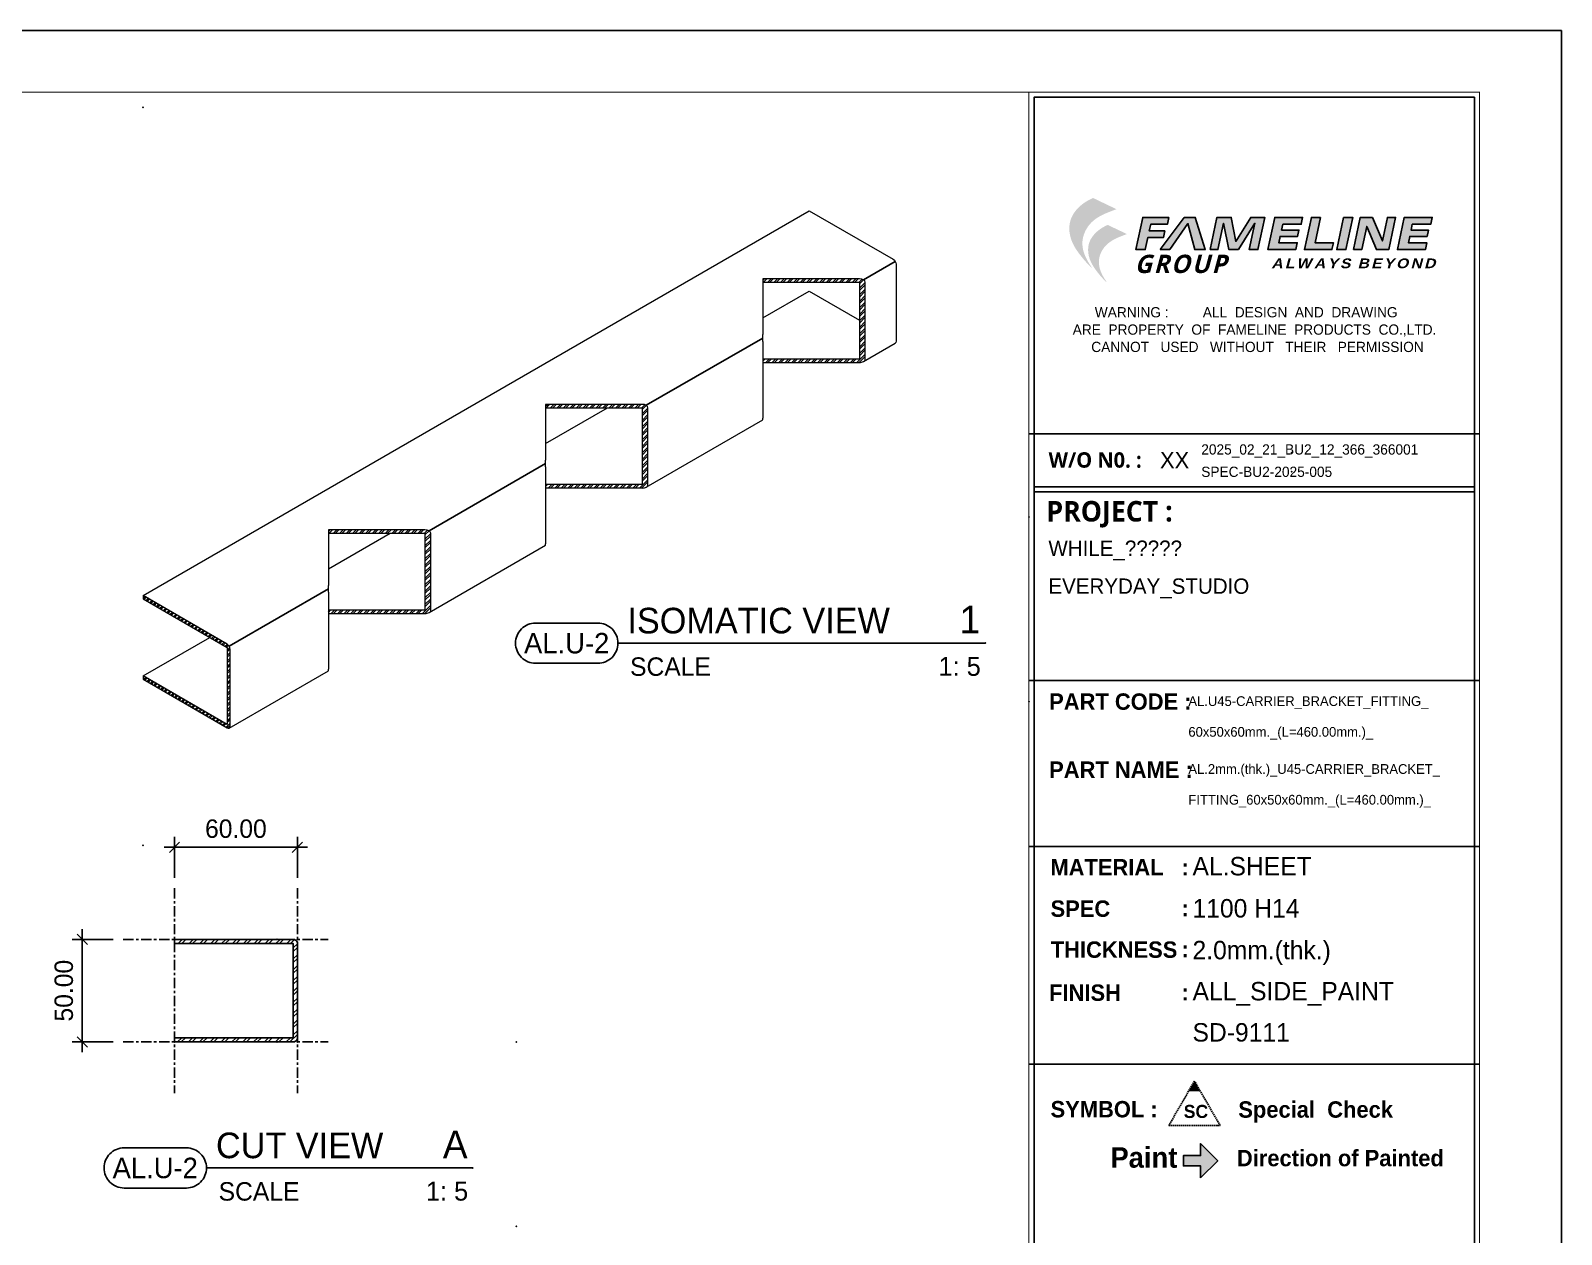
# Model space of a CAD drawing. Header units: millimetres. Extents: x -244126 to 368105, y -173968 to 259060.
# Drawn here: x 15200 to 15947, y 56859 to 57447 of the extents above; entities that cross this region are included whole.
import ezdxf
from ezdxf.enums import TextEntityAlignment as Align

# ---------------------------------------------------------------- set-up
doc = ezdxf.new("R2010")
doc.units = ezdxf.units.MM
doc.header["$MEASUREMENT"] = 0
for name, pattern in [('005_GG_TA_LINE', [13.75, 5, -1.25, 1.25, -1.25, 5]), ('ACAD_ISO04W100', [30, 24, -3, 0, -3]), ('BORDER2', [22.225, 6.35, -3.175, 6.35, -3.175, 0, -3.175]), ('CENTER', [2, 1.25, -0.25, 0.25, -0.25]), ('HIDDEN', [9.525, 6.35, -3.175]), ('TA_GL_000.00010', [0.000275, 0.0001, -2.5e-05, 2.5e-05, -2.5e-05, 0.0001]), ('TA_GL_005.00', [13.75, 5, -1.25, 1.25, -1.25, 5])]:
    doc.linetypes.add(name, pattern=pattern)
for name, color, linetype in [('000 - D I M 0.25', 6, 'Continuous'), ('000 - GRID', 8, 'CENTER'), ('000 - H A T C H', 8, 'Continuous'), ('000 - L I N E 0.1', 1, 'Continuous'), ('000 - SYMBOL CON', 1, 'Continuous'), ('000 - T E X T', 4, 'Continuous'), ('000 - TITLEBLOCK', 4, 'Continuous'), ('A04_TUBE SERIES', 7, 'Continuous'), ('A11_ALU.SOLID SHEET', 7, 'Continuous'), ('FL-Support ii', 5, 'Continuous'), ('T E X T', 4, 'Continuous')]:
    doc.layers.add(name, color=color, linetype=linetype)
doc.styles.add('BROWALLIA', font='BrowalliaUPC.ttf')
doc.styles.add('Cetury Gothic', font='GOTHIC.TTF')
doc.styles.add('CORDIA', font='cordia.shx')
doc.styles.add('MtXpl_BrowalliaUPC', font='BrowalliaUPC.ttf')
doc.styles.add('MtXpl_Century_Gothic', font='GOTHICB.TTF')
doc.styles.add('MtXpl_Malgun_Gothic', font='malgunbd.ttf')
doc.styles.add('TA', font='Cordia New.ttf', dxfattribs={"height": 4.5})
doc.dimstyles.new('DIM E-E', dxfattribs={"dimscale": 2, "dimtxt": 0.18, "dimasz": 0.1, "dimexe": 0.1, "dimexo": 0.1, "dimgap": 0.09, "dimtad": 1, "dimtoh": 1, "dimzin": 0, "dimdsep": 46, "dimtxsty": 'CORDIA', "dimblk": 'OBLIQUE', "dimcen": 0.1, "dimdle": 0.1, "dimclrd": 40, "dimclre": 140, "dimclrt": 3, "dimadec": 0, "dimazin": 0, "dimtfac": 1, "dimtix": 1, "dimtmove": 2, "dimatfit": 3, "dimfxl": 1, "dimtolj": 1, "dimtzin": 0, "dimarcsym": 0})

# ---------------------------------------------------------------- blocks, each defined once
blk = doc.blocks.new('A$Cfd196da9')
at = {"color": 0, "linetype": 'ByBlock', "const_width": 0.1}
blk.add_lwpolyline([(-143.5, -98), (96.5, -98), (96.5, 99), (-143.5, 99)], close=True, dxfattribs=at)
blk = doc.blocks.new('NEW LOGO FAMELINE')
h = blk.add_hatch(color=3)
h.dxf.hatch_style = 1
h.set_gradient(color1=(51, 51, 51), color2=(132, 132, 132), tint=1, name='INVHEMISPHERICAL')
edge = h.paths.add_edge_path()
edge.add_spline(control_points=[(167, -151.3), (166.2, -150.2), (164.6, -148), (161.9, -143.2), (159.3, -137.4), (158.4, -130.6), (159.4, -124.4), (161.9, -118.6), (166.8, -112.3), (175.3, -106.8), (182.7, -104.2), (186.7, -102.7)], knot_values=[0, 0, 0, 0, 3.999368, 8.221458, 16.423435, 22.935826, 28.683381, 35.030362, 41.70231, 52.106571, 65.045306, 65.045306, 65.045306, 65.045306], degree=3, periodic=0)
edge.add_line((186.7, -102.7), (167.5, -93.5))
edge.add_spline(control_points=[(167.5, -93.5), (165.3, -94.5), (160.7, -96.8), (154.8, -101.7), (150.3, -107.6), (148, -114.3), (147.8, -121.1), (149.6, -128.8), (153.3, -135.6), (157.9, -141.6), (162.1, -146.7), (165.3, -149.7), (167, -151.3)], knot_values=[0, 0, 0, 0, 7.114643, 15.455222, 22.761373, 29.246418, 36.248595, 42.954952, 52.716962, 59.173886, 65.493194, 72.469008, 72.469008, 72.469008, 72.469008], degree=3, periodic=0)
edge = h.paths.add_edge_path(flags=16)
edge.add_spline(control_points=[(174.4, -106.3), (174.1, -106.2), (172.5, -105.6), (168.6, -105.4), (162.7, -105.8), (156.2, -106.9), (152.6, -109.1), (151, -110.1)], knot_values=[0, 0, 0, 0, 1.056476, 5.025479, 11.599149, 18.811417, 24.352285, 24.352285, 24.352285, 24.352285], degree=3, periodic=0)
edge.add_spline(control_points=[(151, -110.1), (151.1, -109.8), (151.2, -109.5), (151.8, -108.3), (152.4, -107.3), (153.9, -105.1), (154.9, -104), (157.1, -101.7), (158.4, -100.5), (160.4, -99), (161.1, -98.5), (162.6, -97.6), (163.3, -97.1), (164.9, -96.2), (165.8, -95.8), (167, -95.2), (167.2, -95.1), (167.5, -95)], knot_values=[0.636744, 0.636744, 0.636744, 0.636744, 1.528083, 1.528083, 5.150301, 5.150301, 9.845601, 9.845601, 15.15015, 15.15015, 17.802424, 17.802424, 20.454698, 20.454698, 23.491903, 23.491903, 24.373762, 24.373762, 24.373762, 24.373762], degree=3, periodic=0)
edge.add_line((167.5, -95), (183.3, -102.6))
edge.add_spline(control_points=[(183.3, -102.6), (182.4, -102.9), (181.5, -103.2), (178.6, -104.4), (176.5, -105.2), (174.4, -106.3)], knot_values=[3.151221, 3.151221, 3.151221, 3.151221, 5.963358, 5.963358, 12.618488, 12.618488, 12.618488, 12.618488], degree=3, periodic=0)
h = blk.add_hatch(color=253)
h.dxf.hatch_style = 1
edge = h.paths.add_edge_path()
edge.add_spline(control_points=[(167.5, -95), (167.2, -95.1), (167, -95.2), (165.8, -95.8), (164.9, -96.2), (163.3, -97.1), (162.6, -97.6), (161.1, -98.5), (160.4, -99), (158.4, -100.5), (157.1, -101.7), (154.9, -104), (153.9, -105.1), (152.4, -107.3), (151.8, -108.3), (151.2, -109.5), (151.1, -109.8), (151, -110.1)], knot_values=[0.636744, 0.636744, 0.636744, 0.636744, 1.518603, 1.518603, 4.555808, 4.555808, 7.208082, 7.208082, 9.860357, 9.860357, 15.164905, 15.164905, 19.860205, 19.860205, 23.482423, 23.482423, 24.373762, 24.373762, 24.373762, 24.373762], degree=3, periodic=0)
edge.add_spline(control_points=[(151, -110.1), (152.6, -109.1), (156.2, -106.9), (162.7, -105.8), (168.6, -105.4), (172.5, -105.6), (174.1, -106.2), (174.4, -106.3)], knot_values=[0, 0, 0, 0, 5.540868, 12.753135, 19.326806, 23.295809, 24.352285, 24.352285, 24.352285, 24.352285], degree=3, periodic=0)
edge.add_spline(control_points=[(174.4, -106.3), (176.5, -105.2), (178.6, -104.4), (181.5, -103.2), (182.4, -102.9), (183.3, -102.6)], knot_values=[3.151221, 3.151221, 3.151221, 3.151221, 9.806351, 9.806351, 12.618488, 12.618488, 12.618488, 12.618488], degree=3, periodic=0)
edge.add_line((183.3, -102.6), (167.5, -95))
edge = h.paths.add_edge_path()
edge.add_spline(control_points=[(179.5, -116.8), (179.3, -116.9), (179.1, -117), (178.1, -117.4), (177.4, -117.8), (176, -118.5), (175.4, -118.9), (174.3, -119.6), (173.7, -120), (172, -121.3), (171, -122.3), (169.1, -124.2), (168.3, -125.1), (167.1, -126.9), (166.6, -127.7), (166.1, -128.8), (166, -129), (165.9, -129.2)], knot_values=[0.636744, 0.636744, 0.636744, 0.636744, 1.518603, 1.518603, 4.555808, 4.555808, 7.208082, 7.208082, 9.860357, 9.860357, 15.164905, 15.164905, 19.860205, 19.860205, 23.482423, 23.482423, 24.373762, 24.373762, 24.373762, 24.373762], degree=3, periodic=0)
edge.add_spline(control_points=[(165.9, -129.2), (166.3, -129), (166.6, -128.7), (167, -128.5)], knot_values=[0, 0, 0, 0, 1.522018, 1.522018, 1.522018, 1.522018], degree=3, periodic=0)
edge.add_spline(control_points=[(167, -128.5), (167.7, -128.1), (168.5, -127.7), (169.2, -127.3)], knot_values=[1.522018, 1.522018, 1.522018, 1.522018, 4.566053, 4.566053, 4.566053, 4.566053], degree=3, periodic=0)
edge.add_spline(control_points=[(169.2, -127.3), (169.5, -127.2), (170.2, -126.9), (171, -126.6), (171.6, -126.5)], knot_values=[4.566053, 4.566053, 4.566053, 4.566053, 5.540868, 7.610089, 7.610089, 7.610089, 7.610089], degree=3, periodic=0)
edge.add_spline(control_points=[(171.6, -126.5), (172.4, -126.3), (173.2, -126.1), (174, -126)], knot_values=[7.610089, 7.610089, 7.610089, 7.610089, 10.654125, 10.654125, 10.654125, 10.654125], degree=3, periodic=0)
edge.add_spline(control_points=[(174, -126), (174.6, -125.9), (175.8, -125.7), (177.1, -125.6), (177.8, -125.5)], knot_values=[10.654125, 10.654125, 10.654125, 10.654125, 12.753135, 15.220178, 15.220178, 15.220178, 15.220178], degree=3, periodic=0)
edge.add_spline(control_points=[(177.8, -125.5), (178.9, -125.5), (180.1, -125.4), (181.4, -125.4), (181.5, -125.4)], knot_values=[15.220178, 15.220178, 15.220178, 15.220178, 19.326806, 19.786231, 19.786231, 19.786231, 19.786231], degree=3, periodic=0)
edge.add_spline(control_points=[(181.5, -125.4), (182.1, -125.5), (182.8, -125.5), (183.4, -125.6)], knot_values=[19.786231, 19.786231, 19.786231, 19.786231, 22.069258, 22.069258, 22.069258, 22.069258], degree=3, periodic=0)
edge.add_spline(control_points=[(183.4, -125.6), (183.7, -125.6), (184.1, -125.7), (184.5, -125.8), (184.6, -125.9)], knot_values=[22.069258, 22.069258, 22.069258, 22.069258, 23.295809, 23.591276, 23.591276, 23.591276, 23.591276], degree=3, periodic=0)
edge.add_spline(control_points=[(184.6, -125.9), (184.8, -125.9), (185, -126), (185.2, -126.1)], knot_values=[23.591276, 23.591276, 23.591276, 23.591276, 24.352285, 24.352285, 24.352285, 24.352285], degree=3, periodic=0)
edge.add_spline(control_points=[(185.2, -126.1), (186.9, -125.2), (188.6, -124.5), (191, -123.5), (191.8, -123.3), (192.5, -123)], knot_values=[3.151221, 3.151221, 3.151221, 3.151221, 9.806351, 9.806351, 12.618488, 12.618488, 12.618488, 12.618488], degree=3, periodic=0)
edge.add_line((192.5, -123), (179.5, -116.8))
h = blk.add_hatch(color=3)
h.dxf.hatch_style = 1
h.set_gradient(color1=(51, 51, 51), color2=(132, 132, 132), tint=1, name='INVHEMISPHERICAL')
edge = h.paths.add_edge_path()
edge.add_spline(control_points=[(179.1, -163.1), (178.5, -162.2), (177.2, -160.4), (174.9, -156.5), (172.8, -151.7), (172, -146), (172.8, -140.9), (174.9, -136.2), (178.9, -131), (185.9, -126.5), (192, -124.3), (195.3, -123.1)], knot_values=[0, 0, 0, 0, 3.28902, 6.761203, 13.506384, 18.862075, 23.588778, 28.808439, 34.295348, 42.851654, 53.492273, 53.492273, 53.492273, 53.492273], degree=3, periodic=0)
edge.add_line((195.3, -123.1), (179.5, -115.6))
edge.add_spline(control_points=[(179.5, -115.6), (177.7, -116.4), (173.9, -118.3), (169.1, -122.3), (165.3, -127.2), (163.4, -132.7), (163.3, -138.3), (164.8, -144.6), (167.9, -150.2), (171.6, -155.1), (175.1, -159.3), (177.7, -161.8), (179.1, -163.1)], knot_values=[0, 0, 0, 0, 5.850974, 12.71014, 18.718608, 24.051811, 29.810295, 35.325501, 43.35363, 48.663707, 53.86061, 59.597414, 59.597414, 59.597414, 59.597414], degree=3, periodic=0)
edge = h.paths.add_edge_path(flags=16)
edge.add_spline(control_points=[(171.6, -126.5), (171, -126.6), (170.2, -126.9), (169.5, -127.2), (169.2, -127.3)], knot_values=[4.566053, 4.566053, 4.566053, 4.566053, 6.635274, 7.610089, 7.610089, 7.610089, 7.610089], degree=3, periodic=0)
edge.add_spline(control_points=[(169.2, -127.3), (168.5, -127.7), (167.7, -128.1), (167, -128.5)], knot_values=[1.522018, 1.522018, 1.522018, 1.522018, 4.566053, 4.566053, 4.566053, 4.566053], degree=3, periodic=0)
edge.add_spline(control_points=[(167, -128.5), (166.6, -128.7), (166.3, -129), (165.9, -129.2)], knot_values=[0, 0, 0, 0, 1.522018, 1.522018, 1.522018, 1.522018], degree=3, periodic=0)
edge.add_spline(control_points=[(165.9, -129.2), (166, -129), (166.1, -128.8), (166.6, -127.7), (167.1, -126.9), (168.3, -125.1), (169.1, -124.2), (171, -122.3), (172, -121.3), (173.7, -120), (174.3, -119.6), (175.4, -118.9), (176, -118.5), (177.4, -117.8), (178.1, -117.4), (179.1, -117), (179.3, -116.9), (179.5, -116.8)], knot_values=[0.636744, 0.636744, 0.636744, 0.636744, 1.528083, 1.528083, 5.150301, 5.150301, 9.845601, 9.845601, 15.15015, 15.15015, 17.802424, 17.802424, 20.454698, 20.454698, 23.491903, 23.491903, 24.373762, 24.373762, 24.373762, 24.373762], degree=3, periodic=0)
edge.add_line((179.5, -116.8), (192.5, -123))
edge.add_spline(control_points=[(192.5, -123), (191.8, -123.3), (191, -123.5), (188.6, -124.5), (186.9, -125.2), (185.2, -126.1)], knot_values=[3.151221, 3.151221, 3.151221, 3.151221, 5.963358, 5.963358, 12.618488, 12.618488, 12.618488, 12.618488], degree=3, periodic=0)
edge.add_spline(control_points=[(185.2, -126.1), (185, -126), (184.8, -125.9), (184.6, -125.9)], knot_values=[23.591276, 23.591276, 23.591276, 23.591276, 24.352285, 24.352285, 24.352285, 24.352285], degree=3, periodic=0)
edge.add_spline(control_points=[(184.6, -125.9), (184.5, -125.8), (184.1, -125.7), (183.7, -125.6), (183.4, -125.6)], knot_values=[22.069258, 22.069258, 22.069258, 22.069258, 22.364725, 23.591276, 23.591276, 23.591276, 23.591276], degree=3, periodic=0)
edge.add_spline(control_points=[(183.4, -125.6), (182.8, -125.5), (182.1, -125.5), (181.5, -125.4)], knot_values=[19.786231, 19.786231, 19.786231, 19.786231, 22.069258, 22.069258, 22.069258, 22.069258], degree=3, periodic=0)
edge.add_spline(control_points=[(181.5, -125.4), (181.4, -125.4), (180.1, -125.4), (178.9, -125.5), (177.8, -125.5)], knot_values=[15.220178, 15.220178, 15.220178, 15.220178, 15.679604, 19.786231, 19.786231, 19.786231, 19.786231], degree=3, periodic=0)
edge.add_spline(control_points=[(177.8, -125.5), (177.1, -125.6), (175.8, -125.7), (174.6, -125.9), (174, -126)], knot_values=[10.654125, 10.654125, 10.654125, 10.654125, 13.121167, 15.220178, 15.220178, 15.220178, 15.220178], degree=3, periodic=0)
edge.add_spline(control_points=[(174, -126), (173.2, -126.1), (172.4, -126.3), (171.6, -126.5)], knot_values=[7.610089, 7.610089, 7.610089, 7.610089, 10.654125, 10.654125, 10.654125, 10.654125], degree=3, periodic=0)
blk = doc.blocks.new('*U1676')
h = blk.add_hatch(color=3)
h.dxf.hatch_style = 1
h.paths.add_polyline_path([(1277.21, 943.13), (1281.82, 943.13), (1283.06, 948.98), (1290.66, 948.98), (1291.35, 952.24), (1283.76, 952.24), (1284.46, 955.54), (1292.63, 955.54), (1293.34, 958.88), (1280.56, 958.88)])
h.paths.add_polyline_path([(1289.1, 943.13), (1293.75, 943.13), (1302.64, 955.86), (1305.95, 943.13), (1311.09, 943.13), (1306.25, 958.88), (1300.87, 958.88)])
h.paths.add_polyline_path([(1320.05, 956.01), (1322.65, 943.13), (1327.33, 943.13), (1335.35, 955.97), (1332.62, 943.13), (1336.83, 943.13), (1340.18, 958.88), (1333.36, 958.88), (1326.01, 947.12), (1323.77, 958.88), (1316.78, 958.88), (1313.43, 943.13), (1317.31, 943.13)])
h.paths.add_polyline_path([(1341.69, 943.13), (1355.32, 943.13), (1356.03, 946.46), (1347.02, 946.46), (1347.68, 949.57), (1356.16, 949.57), (1356.82, 952.67), (1348.34, 952.67), (1348.96, 955.54), (1357.96, 955.54), (1358.67, 958.88), (1345.04, 958.88)])
h.paths.add_polyline_path([(1359.56, 943.13), (1372.94, 943.13), (1373.65, 946.46), (1364.75, 946.46), (1367.39, 958.88), (1362.91, 958.88)])
h.paths.add_polyline_path([(1375.32, 943.13), (1379.79, 943.13), (1383.14, 958.88), (1378.67, 958.88)])
h.paths.add_polyline_path([(1383.43, 943.13), (1387.51, 943.13), (1389.93, 954.49), (1394.71, 943.13), (1400.73, 943.13), (1404.08, 958.88), (1400.07, 958.88), (1397.62, 947.35), (1392.76, 958.88), (1386.78, 958.88)])
h.paths.add_polyline_path([(1404.94, 943.13), (1418.57, 943.13), (1419.28, 946.46), (1410.27, 946.46), (1410.93, 949.57), (1419.41, 949.57), (1420.07, 952.67), (1411.59, 952.67), (1412.2, 955.54), (1421.21, 955.54), (1421.92, 958.88), (1408.29, 958.88)])
h = blk.add_hatch(color=150)
h.dxf.hatch_style = 1
h.paths.add_polyline_path([(1305.85, 537.41), (1302.96, 532.41), (1308.73, 532.41)])
at = {"layer": 'FL-Support ii'}
blk.add_hatch(color=1, dxfattribs=at).paths.add_polyline_path([(1308.82, 501.07), (1308.82, 506.9), (1317.17, 498.55), (1308.82, 490.2), (1308.82, 496.03), (1300.46, 496.03), (1300.46, 501.07)])
at = {"color": 3, "linetype": 'Continuous'}
for p, q in [((1225, 853.24), (1445, 853.24)), ((1225, 732.86), (1445, 732.86)), ((1445, 651.81), (1225, 651.81)), ((1445, 651.81), (1225, 651.81)), ((1445, 545.58), (1225, 545.58))]:
    blk.add_line(p, q, dxfattribs=at)
at = {"color": 3}
for points in [[(1293.34, 958.88), (1280.56, 958.88), (1277.21, 943.13), (1281.82, 943.13), (1283.06, 948.98), (1290.66, 948.98), (1291.35, 952.24), (1283.76, 952.24), (1284.46, 955.54), (1292.63, 955.54), (1293.34, 958.88)], [(1289.1, 943.13), (1300.87, 958.88), (1306.25, 958.88), (1311.09, 943.13), (1305.95, 943.13), (1302.64, 955.86), (1293.75, 943.13), (1289.1, 943.13)], [(1313.43, 943.13), (1317.31, 943.13), (1320.05, 956.01), (1322.65, 943.13), (1327.33, 943.13), (1335.35, 955.97), (1332.62, 943.13), (1336.83, 943.13), (1340.18, 958.88), (1333.36, 958.88), (1326.01, 947.12), (1323.77, 958.88), (1316.78, 958.88), (1313.43, 943.13)], [(1367.39, 958.88), (1362.91, 958.88), (1359.56, 943.13), (1372.94, 943.13), (1373.65, 946.46), (1364.75, 946.46), (1367.39, 958.88)], [(1378.67, 958.88), (1383.14, 958.88), (1379.79, 943.13), (1375.32, 943.13), (1378.67, 958.88)], [(1383.43, 943.13), (1387.51, 943.13), (1389.93, 954.49), (1394.71, 943.13), (1400.73, 943.13), (1404.08, 958.88), (1400.07, 958.88), (1397.62, 947.35), (1392.76, 958.88), (1386.78, 958.88), (1383.43, 943.13)]]:
    blk.add_lwpolyline(points, dxfattribs=at)
for points in [[(1348.96, 955.54), (1357.96, 955.54), (1358.67, 958.88), (1345.04, 958.88), (1341.69, 943.13), (1355.32, 943.13), (1356.03, 946.46), (1347.02, 946.46), (1347.68, 949.57), (1356.16, 949.57), (1356.82, 952.67), (1348.34, 952.67)], [(1412.2, 955.54), (1421.21, 955.54), (1421.92, 958.88), (1408.29, 958.88), (1404.94, 943.13), (1418.57, 943.13), (1419.28, 946.46), (1410.27, 946.46), (1410.93, 949.57), (1419.41, 949.57), (1420.07, 952.67), (1411.59, 952.67)]]:
    blk.add_lwpolyline(points, close=True, dxfattribs=at)
at = {"color": 3, "linetype": 'Continuous'}
blk.add_lwpolyline([(1442.5, 827.4), (1442.5, 824.9), (1227.5, 824.9), (1227.5, 827.4)], close=True, dxfattribs=at)
at = {"color": 150, "linetype": 'HIDDEN', "ltscale": 0.1}
blk.add_lwpolyline([(1293.35, 515.76), (1318.35, 515.76), (1305.85, 537.41), (1293.35, 515.76)], dxfattribs=at)
for p in [(792.5, 1012.5), (1353.25, 843.98), (1353.25, 834.72), (792.5, 652.5)]:
    blk.add_point(p)
at = {"layer": '000 - L I N E 0.1', "color": 21, "linetype": 'Continuous'}
blk.add_lwpolyline([(1449.4, 1050), (1485, 1050), (1485, 1014.4)], dxfattribs=at)
at = {"layer": '000 - T E X T', "color": 3, "const_width": 0.5}
blk.add_lwpolyline([(1445, 35), (1225, 35), (1225, 1020), (1445, 1020)], close=True, dxfattribs=at)
at = {"layer": '000 - T E X T', "color": 3}
blk.add_lwpolyline([(1442.5, 37.5), (1227.5, 37.5), (1227.5, 1017.5), (1442.5, 1017.5)], close=True, dxfattribs=at)
at = {"layer": '000 - TITLEBLOCK', "color": 250}
blk.add_lwpolyline([(0, 0), (1485, 0), (1485, 1050), (0, 1050)], close=True, dxfattribs=at)
at = {"layer": 'FL-Support ii', "color": 5}
blk.add_lwpolyline([(1308.82, 490.2), (1317.17, 498.55), (1308.82, 506.9), (1308.82, 501.07), (1300.46, 501.07), (1300.46, 496.03), (1308.82, 496.03)], close=True, dxfattribs=at)
at = {"color": 3, "xscale": 0.594778572591873, "yscale": 0.594778572591873, "zscale": 0.594778572591873}
blk.add_blockref('NEW LOGO FAMELINE', (1156.72, 1023.94), dxfattribs=at)
at = {"layer": '000 - T E X T', "color": 3, "xscale": 5, "yscale": 5, "zscale": 5}
blk.add_blockref('A$Cfd196da9', (742.5, 525), dxfattribs=at)
at = {"color": 2, "attachment_point": 1, "style": 'Cetury Gothic'}
for s, width, insert, char_height in [('{\\f@Meiryo UI|b1|i1|c0|p34;\\T1.1;GROUP}', 56.298, (1276.62, 940.64), 8.9217), ('{\\fArial Black|b0|i1|c0|p34;\\T1.2;ALWAYS BEYOND}', 91.2674, (1343.4, 938.81), 4.7582)]:
    blk.add_mtext_dynamic_manual_height_columns(s, width=width, gutter_width=14.87, heights=[0], dxfattribs=dict(at, insert=insert, char_height=char_height))
at = {"color": 4, "style": 'TA'}
blk.add_attdef('PAPER_SIZE', text='', height=6.25, dxfattribs=at).set_placement((1421.5, 24.94), align=Align.MIDDLE_RIGHT)
blk.add_attdef('SCALE_SIZE', text='', height=6.25, dxfattribs=at).set_placement((1433.78, 25.07), align=Align.MIDDLE_LEFT)
at = {"layer": '000 - D I M 0.25', "color": 2, "insert": (1297.48, 505.12), "char_height": 10, "width": 335.5681, "attachment_point": 3, "style": 'BROWALLIA'}
blk.add_mtext('{\\fBrowalliaUPC|b1|i0|c222|p34;Paint}', dxfattribs=at)
at = {"layer": '000 - T E X T', "color": 250, "style": 'TA'}
for tag, height, p in [('SUPERLINK', 5, (43.16, 1039.41)), ('NAMEFILE', 5, (43.16, 1029.41)), ('SC', 100, (8.41, 938.03))]:
    blk.add_attdef(tag, text='', height=height, dxfattribs=at).set_placement(p, align=Align.MIDDLE_LEFT)
at = {"layer": '000 - T E X T', "color": 4, "style": 'TA'}
for tag, height, p in [('NAME_JOB_1', 5, (1309.16, 845.63)), ('NAME_JOB_2', 5, (1309.16, 834.72)), ('NAME_PROJECT_1', 7.5, (1234.52, 797.42)), ('NAME_PROJECT_2', 7.5, (1234.52, 778.92)), ('NAME_PROJECT_3', 7.5, (1234.52, 760.42)), ('CODE_VALUE_1', 4.75, (1302.87, 722.8)), ('CODE_VALUE_2', 4.75, (1302.87, 707.8)), ('PART_NAME_VALUE_1', 4.75, (1302.87, 689.69)), ('PART_NAME_VALUE_2', 4.75, (1302.87, 674.69)), ('PART_NAME_VALUE_3', 4.75, (1302.87, 659.69)), ('MATTERIAL_VALUE_1', 9, (1304.89, 642.26)), ('SPEC_VALUE', 9, (1304.89, 621.71)), ('THICKNESS_VALUE', 9, (1304.89, 601.32)), ('COATING_VALUE_1', 9, (1304.89, 581.25)), ('COATING_VALUE_2', 9, (1304.89, 561.18)), ('NAME_TITLE_1', 6, (1236.27, 194.04)), ('NAME_TITLE_2', 6, (1236.27, 177.39)), ('NAME_TITLE_3', 6, (1236.27, 160.74)), ('DRAWING_NO1', 6, (1236.53, 82.29)), ('DRAWING_NO2', 6, (1236.53, 62.29))]:
    blk.add_attdef(tag, text='', height=height, dxfattribs=at).set_placement(p, align=Align.MIDDLE_LEFT)
for tag, p in [('NAME_DAFT', (1383.53, 340.54)), ('NAME_CHECKED', (1383.53, 306.49)), ('NAME_DESIGNER', (1383.53, 273.03)), ('NAME_DESIGN_MGR', (1383.53, 237.79))]:
    blk.add_attdef(tag, text='', height=9, dxfattribs=at).set_placement(p, align=Align.MIDDLE_CENTER)
for tag, p, height in [('REV', (1383.82, 125.62), 9.38), ('NAME_REMARK', (138.21, 43.26), 10)]:
    blk.add_attdef(tag, p, '', height=height, dxfattribs=at)
at = {"layer": '000 - T E X T', "color": 4, "style": 'Cetury Gothic'}
for tag, p in [('SHEET_NO.', (1403.95, 84.99)), ('TOTAL_SHEET_NO.', (1402.41, 44.1))]:
    blk.add_attdef(tag, text='', height=9, dxfattribs=at).set_placement(p, align=Align.CENTER)
at = {"layer": 'T E X T', "color": 4, "linetype": '005_GG_TA_LINE'}
for s, height, style, p in [(' WARNING :         ALL  DESIGN  AND  DRAWING', 5, 'Cetury Gothic', (1255.31, 910.08)), ('ARE  PROPERTY  OF  FAMELINE  PRODUCTS  CO.,LTD.', 5, 'Cetury Gothic', (1246.38, 901.62)), (' CANNOT   USED   WITHOUT   THEIR   PERMISSION', 5, 'Cetury Gothic', (1253.59, 893.16)), ('W/O N0. :', 7.5, 'MtXpl_Malgun_Gothic', (1234.63, 836.73)), ('XX', 8, 'Cetury Gothic', (1289.01, 836.42)), ('PROJECT :', 10, 'MtXpl_Malgun_Gothic', (1233.54, 810.46)), ('PART CODE :', 8, 'MtXpl_Century_Gothic', (1234.88, 718.59)), ('PART NAME :', 8, 'MtXpl_Century_Gothic', (1234.88, 685.37)), ('MATERIAL', 8, 'MtXpl_Century_Gothic', (1235.49, 637.74)), (':', 8, 'MtXpl_Century_Gothic', (1299.55, 637.74)), ('SPEC', 8, 'MtXpl_Century_Gothic', (1235.57, 617.54)), (':', 8, 'MtXpl_Century_Gothic', (1299.55, 617.74)), ('THICKNESS', 8, 'MtXpl_Century_Gothic', (1235.67, 597.54)), (':', 8, 'MtXpl_Century_Gothic', (1299.55, 597.74)), ('FINISH', 8, 'MtXpl_Century_Gothic', (1234.86, 576.53)), (':', 8, 'MtXpl_Century_Gothic', (1299.55, 576.73)), ('SYMBOL :', 8, 'MtXpl_Century_Gothic', (1235.57, 519.67)), ('Special  Check', 8, 'MtXpl_Century_Gothic', (1327.25, 519.52)), ('Direction of Painted', 8, 'MtXpl_Century_Gothic', (1326.55, 495.81))]:
    blk.add_text(s, height=height, dxfattribs=dict(at, style=style)).set_placement(p)
at = {"layer": 'T E X T', "color": 150, "insert": (1300.61, 525.78), "char_height": 6.4, "attachment_point": 1, "style": 'Cetury Gothic'}
blk.add_mtext('{\\fCentury Gothic|b1|i0|c0|p34;SC}', dxfattribs=at)
blk = doc.blocks.new('*U301')
at = {"color": 3}
blk.add_point((0, -50), dxfattribs=at)
at = {"layer": '000 - GRID', "color": 0, "linetype": 'ByBlock'}
blk.add_line((0, 25), (0, -75), dxfattribs=at)
at = {"layer": '000 - GRID', "color": 0}
blk.add_point((0, 0), dxfattribs=at)
at = {"style": 'TA', "flags": 1}
blk.add_attdef('LOCATION', (6, 6), '', height=4.5, dxfattribs=at)
blk = doc.blocks.new('_Oblique')
at = {"color": 0, "linetype": 'ByBlock', "lineweight": -2}
blk.add_line((-0.5, -0.5), (0.5, 0.5), dxfattribs=at)
blk = doc.blocks.new('*D4457')
at = {"layer": 'A04_TUBE SERIES', "color": 40, "lineweight": -2, "transparency": 16777216}
blk.add_line((15264.79, 57048.3), (15334.79, 57048.3), dxfattribs=at)
at = {"layer": 'A04_TUBE SERIES', "color": 140, "linetype": 'ACAD_ISO04W100', "lineweight": -2, "transparency": 16777216}
for p, q in [((15269.79, 57033.3), (15269.79, 57053.3)), ((15329.79, 57033.3), (15329.79, 57053.3))]:
    blk.add_line(p, q, dxfattribs=at)
at = {"layer": 'Defpoints', "color": 0, "transparency": 16777216}
for p in [(15329.79, 57048.3), (15269.79, 57028.3), (15329.79, 57028.3)]:
    blk.add_point(p, dxfattribs=at)
at = {"layer": 'A04_TUBE SERIES', "color": 40, "lineweight": -2, "transparency": 16777216, "xscale": 5, "yscale": 5, "zscale": 5, "rotation": 180}
blk.add_blockref('_Oblique', (15269.79, 57048.3), dxfattribs=at)
at = {"layer": 'A04_TUBE SERIES', "color": 40, "lineweight": -2, "transparency": 16777216, "xscale": 5, "yscale": 5, "zscale": 5}
blk.add_blockref('_Oblique', (15329.79, 57048.3), dxfattribs=at)
at = {"layer": 'A04_TUBE SERIES', "color": 3, "transparency": 16777216, "insert": (15299.79, 57057.3), "char_height": 9, "attachment_point": 5, "style": 'CORDIA'}
blk.add_mtext('\\A1;60.00', dxfattribs=at)
blk = doc.blocks.new('*D4458')
at = {"layer": 'A04_TUBE SERIES', "color": 140, "linetype": 'ACAD_ISO04W100', "lineweight": -2, "transparency": 16777216}
for p, q in [((15239.79, 57003.3), (15219.79, 57003.3)), ((15239.79, 56953.3), (15219.79, 56953.3))]:
    blk.add_line(p, q, dxfattribs=at)
at = {"layer": 'A04_TUBE SERIES', "color": 40, "lineweight": -2, "transparency": 16777216}
blk.add_line((15224.79, 57008.3), (15224.79, 56948.3), dxfattribs=at)
at = {"layer": 'Defpoints', "color": 0, "transparency": 16777216}
for p in [(15244.79, 57003.3), (15224.79, 56953.3), (15244.79, 56953.3)]:
    blk.add_point(p, dxfattribs=at)
at = {"layer": 'A04_TUBE SERIES', "color": 40, "lineweight": -2, "transparency": 16777216, "xscale": 5, "yscale": 5, "zscale": 5}
for p, rotation in [((15224.79, 57003.3), 90), ((15224.79, 56953.3), 270)]:
    blk.add_blockref('_Oblique', p, dxfattribs=dict(at, rotation=rotation))
at = {"layer": 'A04_TUBE SERIES', "color": 3, "transparency": 16777216, "insert": (15215.79, 56978.3), "char_height": 9, "attachment_point": 5, "rotation": 90, "style": 'CORDIA'}
blk.add_mtext('\\A1;50.00', dxfattribs=at)
blk = doc.blocks.new('*U4488')
at = {"layer": '000 - H A T C H'}
h = blk.add_hatch(dxfattribs=at)
h.set_pattern_fill('ANSI32', color=256, scale=6)
h.set_pattern_definition([(45, (-15002.301, -58756.691), (-1.59099026, 1.59099026), []), (45, (-15001.2404, -58756.691), (-1.59099026, 1.59099026), [])])
edge = h.paths.add_edge_path()
edge.add_ellipse((307.75, 217.55), major_axis=(-2.83, 0), ratio=0.57735, start_angle=180, end_angle=270)
edge.add_line((307.75, 219.18), (260.58, 219.18))
edge.add_line((260.58, 219.18), (260.58, 217.55))
edge.add_line((260.58, 217.55), (307.75, 217.55))
edge.add_line((307.75, 217.55), (307.75, 179.99))
edge.add_line((307.75, 179.99), (260.58, 179.99))
edge.add_line((260.58, 179.99), (260.58, 178.36))
edge.add_line((260.58, 178.36), (307.75, 178.36))
edge.add_ellipse((307.75, 179.99), major_axis=(2.83, 0), ratio=0.57735, start_angle=270, end_angle=315)
edge.add_ellipse((307.75, 179.99), major_axis=(2.83, 0), ratio=0.57735, start_angle=315, end_angle=360)
edge.add_line((310.58, 179.99), (310.58, 217.55))
h = blk.add_hatch(dxfattribs=at)
h.set_pattern_fill('ANSI32', color=256, scale=6)
h.set_pattern_definition([(45, (-15108.367, -58817.9282), (-1.59099026, 1.59099026), []), (45, (-15107.3065, -58817.9282), (-1.59099026, 1.59099026), [])])
edge = h.paths.add_edge_path()
edge.add_ellipse((201.68, 156.31), major_axis=(-2.83, 0), ratio=0.57735, start_angle=180, end_angle=270)
edge.add_line((201.68, 157.94), (154.51, 157.94))
edge.add_line((154.51, 157.94), (154.51, 156.31))
edge.add_line((154.51, 156.31), (201.68, 156.31))
edge.add_line((201.68, 156.31), (201.68, 118.75))
edge.add_line((201.68, 118.75), (154.51, 118.75))
edge.add_line((154.51, 118.75), (154.51, 117.12))
edge.add_line((154.51, 117.12), (201.68, 117.12))
edge.add_ellipse((201.68, 118.75), major_axis=(2.83, 0), ratio=0.57735, start_angle=270, end_angle=315)
edge.add_ellipse((201.68, 118.75), major_axis=(2.83, 0), ratio=0.57735, start_angle=315, end_angle=360)
edge.add_line((204.51, 118.75), (204.51, 156.31))
h = blk.add_hatch(dxfattribs=at)
h.set_pattern_fill('ANSI32', color=256, scale=6)
h.set_pattern_definition([(45, (-15214.4331, -58879.1655), (-1.59099026, 1.59099026), []), (45, (-15213.3725, -58879.1655), (-1.59099026, 1.59099026), [])])
edge = h.paths.add_edge_path()
edge.add_ellipse((95.62, 95.07), major_axis=(-2.83, 0), ratio=0.57735, start_angle=180, end_angle=270)
edge.add_line((95.62, 96.71), (48.45, 96.71))
edge.add_line((48.45, 96.71), (48.45, 95.07))
edge.add_line((48.45, 95.07), (95.62, 95.07))
edge.add_line((95.62, 95.07), (95.62, 57.51))
edge.add_line((95.62, 57.51), (48.45, 57.51))
edge.add_line((48.45, 57.51), (48.45, 55.88))
edge.add_line((48.45, 55.88), (95.62, 55.88))
edge.add_ellipse((95.62, 57.51), major_axis=(2.83, 0), ratio=0.57735, start_angle=270, end_angle=315)
edge.add_ellipse((95.62, 57.51), major_axis=(2.83, 0), ratio=0.57735, start_angle=315, end_angle=360)
edge.add_line((98.45, 57.51), (98.45, 95.07))
h = blk.add_hatch(dxfattribs=at)
h.set_pattern_fill('ANSI32', color=8, scale=5)
h.set_pattern_definition([(45, (76.941, 32.5252), (-1.325825, 1.325825), []), (45, (77.8249, 32.5252), (-1.325825, 1.325825), [])])
edge = h.paths.add_edge_path()
edge.add_line((-42.01, 64.6), (-42.01, 62.97))
edge.add_line((-42.01, 62.97), (-1, 39.29))
edge.add_line((-1, 39.29), (-1, 1.73))
edge.add_line((-1, 1.73), (-42.01, 25.41))
edge.add_line((-42.01, 25.41), (-42.01, 23.78))
edge.add_line((-42.01, 23.78), (-1, 0.1))
edge.add_ellipse((-1, 1.73), major_axis=(1, -1.73), ratio=0.57735, start_angle=-45, end_angle=45)
edge.add_line((0.41, 0.92), (0.41, 38.47))
edge.add_ellipse((-1, 39.29), major_axis=(-1, 1.73), ratio=0.57735, start_angle=-135, end_angle=-45)
edge.add_line((-1, 40.92), (-42.01, 64.6))
at = {"layer": 'A11_ALU.SOLID SHEET', "color": 0, "linetype": 'Continuous', "lineweight": 0, "extrusion": (-5.55112e-17, 0.816497, 0.57735)}
for p, q in [((-42.01, 64.6), (283.26, 252.4)), ((283.26, 252.4), (324.27, 228.72)), ((325.68, 226.27), (325.68, 188.71)), ((307.75, 219.18), (260.58, 219.18)), ((260.58, 219.18), (260.58, 191.95)), ((260.58, 217.55), (307.75, 217.55)), ((307.75, 217.55), (307.75, 179.99)), ((310.58, 179.99), (310.58, 217.55)), ((260.58, 200.11), (283.26, 213.2)), ((283.26, 213.2), (307.75, 199.06)), ((260.58, 188.68), (260.58, 191.95)), ((260.58, 188.68), (260.58, 151.12)), ((309.75, 178.83), (325.27, 187.79)), ((307.75, 179.99), (260.58, 179.99)), ((260.58, 178.36), (307.75, 178.36)), ((154.51, 157.94), (154.51, 130.71)), ((201.68, 157.94), (154.51, 157.94)), ((154.51, 156.31), (201.68, 156.31)), ((154.51, 138.87), (184.71, 156.31)), ((201.68, 156.31), (201.68, 118.75)), ((203.68, 117.6), (260.58, 150.45)), ((204.51, 118.75), (204.51, 156.31)), ((260.58, 150.45), (260.58, 151.12)), ((154.51, 127.44), (154.51, 130.71)), ((154.51, 127.44), (154.51, 89.88)), ((201.68, 118.75), (154.51, 118.75)), ((154.51, 117.12), (201.68, 117.12)), ((48.45, 96.71), (48.45, 69.47)), ((95.62, 96.71), (48.45, 96.71)), ((48.45, 95.07), (95.62, 95.07)), ((48.45, 77.64), (78.65, 95.07)), ((95.62, 95.07), (95.62, 57.51)), ((98.45, 57.51), (98.45, 95.07)), ((154.51, 89.21), (154.51, 89.88)), ((97.62, 56.36), (154.51, 89.21)), ((48.45, 66.21), (48.45, 69.47)), ((-1, 40.92), (-42.01, 64.6)), ((-42.01, 64.6), (-42.01, 62.97)), ((-42.01, 62.97), (-1, 39.29)), ((48.45, 66.21), (48.45, 28.65)), ((95.62, 57.51), (48.45, 57.51)), ((48.45, 55.88), (95.62, 55.88)), ((-42.01, 25.41), (-9.49, 44.19)), ((-1, 39.29), (-1, 1.73)), ((0.41, 0.92), (0.41, 38.47)), ((-1, 1.73), (-42.01, 25.41)), ((-42.01, 25.41), (-42.01, 23.78)), ((-42.01, 23.78), (-1, 0.1)), ((0, 0), (48.45, 27.97)), ((48.45, 27.97), (48.45, 28.65))]:
    blk.add_line(p, q, dxfattribs=at)
at = {"layer": 'A11_ALU.SOLID SHEET', "color": 0}
for p, q in [((325.27, 227.66), (309.75, 218.7)), ((260.58, 190.31), (203.68, 157.47)), ((154.51, 129.08), (97.62, 96.23)), ((48.45, 67.84), (0, 39.87))]:
    blk.add_line(p, q, dxfattribs=at)
at = {"layer": 'A11_ALU.SOLID SHEET', "color": 0, "linetype": 'Continuous', "lineweight": 0, "extrusion": (-7.95482e-17, 8.22703e-17, -1)}
blk.add_ellipse((324.27, 227.09), major_axis=(1, -1.73), ratio=0.57735, start_param=-2.356194, end_param=-0.785398, dxfattribs=at)
at = {"layer": 'A11_ALU.SOLID SHEET', "color": 0, "linetype": 'Continuous', "lineweight": 0}
for centre, major_axis, start_param, end_param in [((307.75, 217.55), (2.83, 0), 0, 1.570796), ((307.75, 179.99), (-2.83, 0), 1.570796, 3.141593), ((201.68, 156.31), (2.83, 0), 0, 1.570796), ((201.68, 118.75), (-2.83, 0), 1.570796, 3.141593), ((95.62, 95.07), (2.83, 0), 0, 1.570796), ((95.62, 57.51), (-2.83, 0), 1.570796, 3.141593), ((-1, 39.29), (-1, 1.73), -2.356194, -0.785398), ((-1, 1.73), (1, -1.73), -0.785398, 0.785398)]:
    blk.add_ellipse(centre, major_axis=major_axis, ratio=0.57735, start_param=start_param, end_param=end_param, dxfattribs=at)
at = {"layer": 'A11_ALU.SOLID SHEET', "color": 0, "linetype": 'Continuous', "lineweight": 0, "extrusion": (3.36518e-16, 1.94289e-16, -1)}
blk.add_ellipse((324.27, 189.53), major_axis=(1, -1.73), ratio=0.57735, start_param=-0.785398, end_param=0, dxfattribs=at)
blk = doc.blocks.new('*U875')
at = {"color": 4}
blk.add_line((-4.26, 5.7), (-30.26, 5.7), dxfattribs=at)
at = {"linetype": 'TA_GL_000.00010'}
blk.add_point((0, 18), dxfattribs=at)
for p in [(-4.26, 5.7), (0, 0)]:
    blk.add_point(p)
at = {"layer": '000 - SYMBOL CON', "color": 0, "linetype": 'ByBlock'}
blk.add_lwpolyline([(-38.3, 7.66, 0.414214), (-40.26, 5.7, 0.414214), (-38.3, 3.74), (-32.22, 3.74, 0.414214), (-30.26, 5.7, 0.414214), (-32.22, 7.66)], format="xyb", close=True, dxfattribs=at)
at = {"color": 4, "linetype": 'BORDER2', "style": 'Cetury Gothic'}
blk.add_text('SCALE', height=1.8, dxfattribs=at).set_placement((-29.07, 2.51))
at = {"color": 0, "style": 'TA'}
for tag, p in [('HEADING2', (-29.33, 10.65)), ('HEADING', (-29.33, 6.65))]:
    blk.add_attdef(tag, p, '', height=2.5, dxfattribs=at)
for tag, height, p in [('LO', 2.7, (-4.76, 6.65)), ('SC', 1.85, (-4.7, 2.51))]:
    blk.add_attdef(tag, text='', height=height, dxfattribs=at).set_placement(p, align=Align.RIGHT)
at = {"layer": '000 - T E X T', "color": 0, "style": 'MtXpl_BrowalliaUPC'}
blk.add_attdef('NO.CODE', text='', height=2, dxfattribs=at).set_placement((-35.26, 5.7), align=Align.MIDDLE_CENTER)
blk = doc.blocks.new('*U4462')
at = {"color": 4}
blk.add_line((-4.26, 5.7), (-40.14, 5.7), dxfattribs=at)
at = {"linetype": 'TA_GL_000.00010'}
blk.add_point((0, 18), dxfattribs=at)
for p in [(-4.26, 5.7), (0, 0)]:
    blk.add_point(p)
at = {"layer": '000 - SYMBOL CON', "color": 0, "linetype": 'ByBlock'}
blk.add_lwpolyline([(-48.18, 7.66, 0.414214), (-50.14, 5.7, 0.414214), (-48.18, 3.74), (-42.1, 3.74, 0.414214), (-40.14, 5.7, 0.414214), (-42.1, 7.66)], format="xyb", close=True, dxfattribs=at)
at = {"color": 4, "linetype": 'BORDER2', "style": 'Cetury Gothic'}
blk.add_text('SCALE', height=1.8, dxfattribs=at).set_placement((-38.95, 2.51))
at = {"color": 0, "style": 'TA'}
for tag, p in [('HEADING2', (-39.21, 10.65)), ('HEADING', (-39.21, 6.65))]:
    blk.add_attdef(tag, p, '', height=2.5, dxfattribs=at)
for tag, height, p in [('LO', 2.7, (-4.76, 6.65)), ('SC', 1.85, (-4.7, 2.51))]:
    blk.add_attdef(tag, text='', height=height, dxfattribs=at).set_placement(p, align=Align.RIGHT)
at = {"layer": '000 - T E X T', "color": 0, "style": 'MtXpl_BrowalliaUPC'}
blk.add_attdef('NO.CODE', text='', height=2, dxfattribs=at).set_placement((-45.14, 5.7), align=Align.MIDDLE_CENTER)

msp = doc.modelspace()

# ---------------------------------------------------------------- hatches: boundary and pattern name
at = {"layer": '000 - H A T C H'}
h = msp.add_hatch(dxfattribs=at)
h.set_pattern_fill('ANSI32', color=8, scale=10)
h.set_pattern_definition([(45, (50.2583, -1776.0564), (-2.65165043, 2.65165043), []), (45, (52.026, -1776.0564), (-2.65165043, 2.65165043), [])])
edge = h.paths.add_edge_path()
edge.add_line((15269.79262, 57001.30292), (15327.79262, 57001.30292))
edge.add_line((15327.79262, 57001.30292), (15327.79262, 56955.30292))
edge.add_line((15327.79262, 56955.30292), (15269.79262, 56955.30292))
edge.add_line((15269.79262, 56955.30292), (15269.79262, 56953.30292))
edge.add_line((15269.79262, 56953.30292), (15327.79262, 56953.30292))
edge.add_arc((15327.79262, 56955.30292), 2, 270, 360)
edge.add_line((15329.79262, 56955.30292), (15329.79262, 57001.30292))
edge.add_arc((15327.79262, 57001.30292), 2, 0, 90)
edge.add_line((15327.79262, 57003.30292), (15269.79262, 57003.30292))
edge.add_line((15269.79262, 57003.30292), (15269.79262, 57001.30292))

# ---------------------------------------------------------------- linework, layer by layer
at = {"layer": 'A04_TUBE SERIES', "color": 3}
msp.add_lwpolyline([(15269.79262, 57001.30292), (15327.79262, 57001.30292), (15327.79262, 56955.30292), (15269.79262, 56955.30292), (15269.79262, 56953.30292), (15327.79262, 56953.30292, 0.414213562), (15329.79262, 56955.30292), (15329.79262, 57001.30292, 0.414213562), (15327.79262, 57003.30292), (15269.79262, 57003.30292)], format="xyb", close=True, dxfattribs=at)

# ---------------------------------------------------------------- block references
ref = msp.add_blockref('*U1676', (14462.00896, 56396.7919))
ref.add_attrib('NAME_JOB_1', '2025_02_21_BU2_12_366_366001', dxfattribs={"layer": '000 - T E X T', "color": 4, "height": 5, "style": 'TA'}).set_placement((15771.17147, 57242.41701), align=Align.MIDDLE_LEFT)
ref.add_attrib('NAME_JOB_2', 'SPEC-BU2-2025-005', dxfattribs={"layer": '000 - T E X T', "color": 4, "height": 5, "style": 'TA'}).set_placement((15771.17147, 57231.50877), align=Align.MIDDLE_LEFT)
ref.add_attrib('NAME_PROJECT_1', 'WHILE_เอกมัย', dxfattribs={"layer": '000 - T E X T', "color": 4, "height": 7.5, "style": 'TA'}).set_placement((15696.52533, 57194.21458), align=Align.MIDDLE_LEFT)
ref.add_attrib('NAME_PROJECT_2', 'EVERYDAY_STUDIO', dxfattribs={"layer": '000 - T E X T', "color": 4, "height": 7.5, "style": 'TA'}).set_placement((15696.52533, 57175.71458), align=Align.MIDDLE_LEFT)
ref.add_attrib('CODE_VALUE_1', 'AL.U45-CARRIER_BRACKET_FITTING_', dxfattribs={"layer": '000 - T E X T', "color": 4, "height": 4.75, "style": 'TA'}).set_placement((15764.88026, 57119.59684), align=Align.MIDDLE_LEFT)
ref.add_attrib('CODE_VALUE_2', '60x50x60mm._(L=460.00mm.)_', dxfattribs={"layer": '000 - T E X T', "color": 4, "height": 4.75, "style": 'TA'}).set_placement((15764.88026, 57104.59684), align=Align.MIDDLE_LEFT)
ref.add_attrib('PART_NAME_VALUE_1', 'AL.2mm.(thk.)_U45-CARRIER_BRACKET_', dxfattribs={"layer": '000 - T E X T', "color": 4, "height": 4.75, "style": 'TA'}).set_placement((15764.88026, 57086.47776), align=Align.MIDDLE_LEFT)
ref.add_attrib('PART_NAME_VALUE_2', 'FITTING_60x50x60mm._(L=460.00mm.)_', dxfattribs={"layer": '000 - T E X T', "color": 4, "height": 4.75, "style": 'TA'}).set_placement((15764.88026, 57071.47776), align=Align.MIDDLE_LEFT)
ref.add_attrib('MATTERIAL_VALUE_1', 'AL.SHEET', dxfattribs={"layer": '000 - T E X T', "color": 4, "height": 9, "style": 'TA'}).set_placement((15766.90111, 57039.05063), align=Align.MIDDLE_LEFT)
ref.add_attrib('SPEC_VALUE', '1100 H14', dxfattribs={"layer": '000 - T E X T', "color": 4, "height": 9, "style": 'TA'}).set_placement((15766.90111, 57018.50218), align=Align.MIDDLE_LEFT)
ref.add_attrib('THICKNESS_VALUE', '2.0mm.(thk.)', dxfattribs={"layer": '000 - T E X T', "color": 4, "height": 9, "style": 'TA'}).set_placement((15766.90111, 56998.11301), align=Align.MIDDLE_LEFT)
ref.add_attrib('COATING_VALUE_1', 'ALL_SIDE_PAINT', dxfattribs={"layer": '000 - T E X T', "color": 4, "height": 9, "style": 'TA'}).set_placement((15766.90111, 56978.04243), align=Align.MIDDLE_LEFT)
ref.add_attrib('COATING_VALUE_2', 'SD-9111', dxfattribs={"layer": '000 - T E X T', "color": 4, "height": 9, "style": 'TA'}).set_placement((15766.90111, 56957.97184), align=Align.MIDDLE_LEFT)
at = {"color": 3}
msp.add_blockref('*U4488', (15296.50236, 57106.4824), dxfattribs=at)
at = {"layer": '000 - GRID', "linetype": 'TA_GL_005.00'}
for p in [(15269.79262, 57003.30292), (15329.79262, 57003.30292)]:
    msp.add_blockref('*U301', p, dxfattribs=at)
at = {"layer": '000 - GRID', "linetype": 'TA_GL_005.00', "rotation": 90}
for p in [(15269.79262, 57003.30292), (15269.79262, 56953.30292)]:
    msp.add_blockref('*U301', p, dxfattribs=at)
at = {"layer": '000 - T E X T', "xscale": 5, "yscale": 5, "zscale": 5}
for name, p, values in [('*U4462', (15687.00896, 57119.3913), {'NO.CODE': 'AL.U-2', 'HEADING': 'ISOMATIC VIEW', 'LO': '1', 'SC': '1: 5'}), ('*U875', (15436.70632, 56863.30292), {'NO.CODE': 'AL.U-2', 'HEADING': 'CUT VIEW', 'LO': 'A', 'SC': '1: 5'})]:
    msp.add_blockref(name, p, dxfattribs=at).add_auto_attribs(values)

# ---------------------------------------------------------------- dimensions: what is measured, and where the dimension line sits
at = {"layer": 'A04_TUBE SERIES', "color": 3}
dim = msp.add_linear_dim(base=(15329.79262, 57048.30292), p1=(15269.79262, 57028.30292), p2=(15329.79262, 57028.30292), dimstyle='DIM E-E', override={"dimscale": 50}, dxfattribs=at)
dim.commit()
dim.dimension.update_dxf_attribs({"geometry": '*D4457', "text_midpoint": (15299.79262, 57057.30292)})
dim = msp.add_linear_dim(base=(15224.79262, 56953.30292), p1=(15244.79262, 57003.30292), p2=(15244.79262, 56953.30292), angle=90, dimstyle='DIM E-E', override={"dimscale": 50}, dxfattribs=at)
dim.commit()
dim.dimension.update_dxf_attribs({"geometry": '*D4458', "text_midpoint": (15215.79262, 56978.30292)})

doc.saveas('drawing.dxf')
